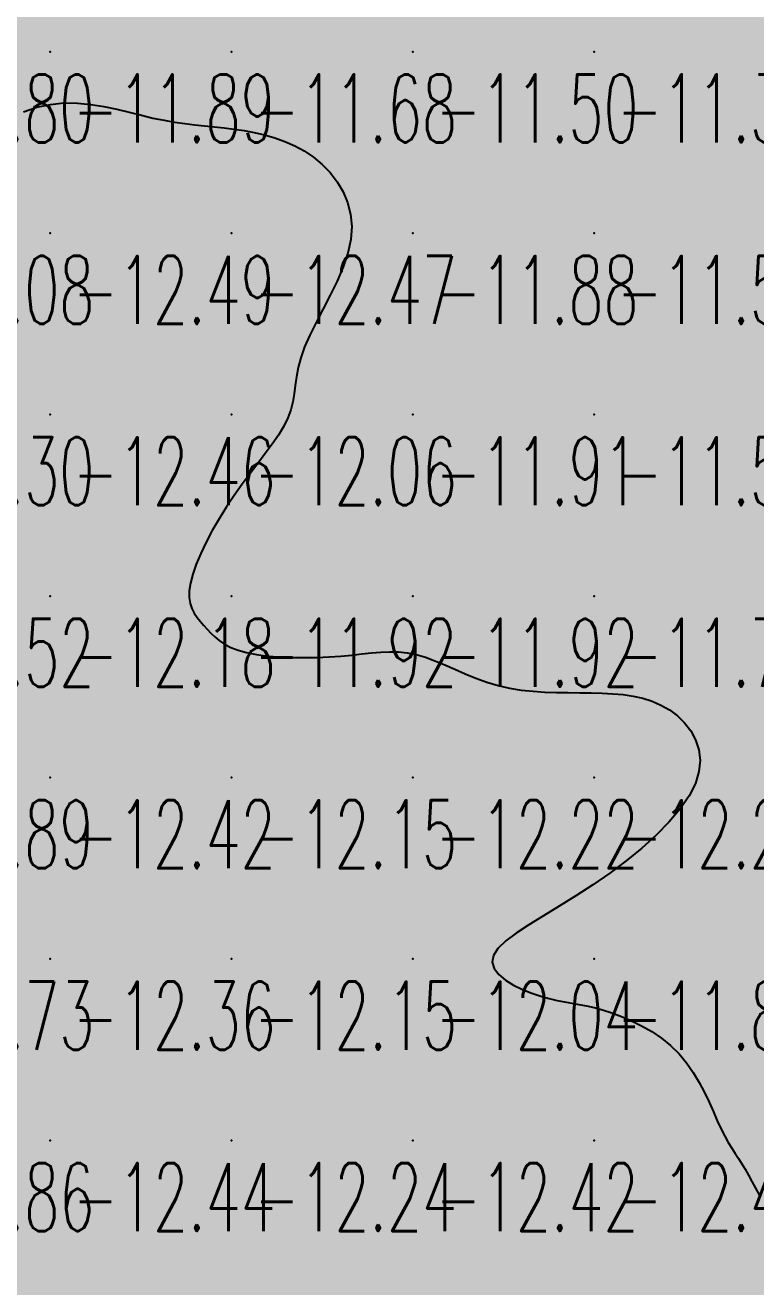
# Model space of a CAD drawing. Header units: millimetres. Extents: x 88261 to 90953, y 390274 to 392322.
# Drawn here: x 90068.9 to 90109.2, y 390419.2 to 390488.7 of the extents above; entities that cross this region are included whole.
import ezdxf
from ezdxf.enums import TextEntityAlignment as Align

# ---------------------------------------------------------------- set-up
doc = ezdxf.new("R2010")
doc.units = ezdxf.units.MM
doc.header["$LTSCALE"] = 25
for name, color, linetype in [('CN_03_00', 7, 'Continuous'), ('COTEAlt', 7, 'Continuous'), ('TN_COLORIAGE', 7, 'Continuous')]:
    doc.layers.add(name, color=color, linetype=linetype)
doc.styles.add('Simplex 1.0', font='Simplex.shx', dxfattribs={"width": 0.99, "height": 2.5})
doc.styles.get("Standard").update_dxf_attribs({"font": 'times.ttf'})

# ---------------------------------------------------------------- blocks, each defined once
blk = doc.blocks.new('COTE')
at = {"color": 0}
blk.add_point((0, 0), dxfattribs=at)
at = {"layer": 'COTEAlt'}
blk.add_attdef('ALT', text='', height=3.75, dxfattribs=at).set_placement((1.25, -1.25), align=Align.TOP_LEFT)

msp = doc.modelspace()

# ---------------------------------------------------------------- linework, layer by layer
at = {"layer": 'CN_03_00', "elevation": -12, "flags": 128}
msp.add_lwpolyline([(90068.783, 390483.93), (90069.522, 390484.174), (90070.265, 390484.339), (90071.01, 390484.414), (90071.753, 390484.408), (90072.489, 390484.338), (90073.214, 390484.22), (90073.923, 390484.07), (90074.614, 390483.903), (90075.282, 390483.736), (90075.922, 390483.584), (90076.532, 390483.459), (90077.116, 390483.361), (90077.68, 390483.282), (90078.228, 390483.217), (90078.768, 390483.16), (90079.303, 390483.105), (90079.841, 390483.046), (90080.385, 390482.977), (90080.941, 390482.894), (90081.504, 390482.789), (90082.07, 390482.659), (90082.634, 390482.497), (90083.191, 390482.298), (90083.737, 390482.058), (90084.265, 390481.77), (90084.771, 390481.429), (90085.249, 390481.032), (90085.689, 390480.579), (90086.077, 390480.075), (90086.403, 390479.523), (90086.653, 390478.925), (90086.816, 390478.285), (90086.88, 390477.605), (90086.833, 390476.89), (90086.668, 390476.144), (90086.407, 390475.376), (90086.075, 390474.599), (90085.699, 390473.823), (90085.305, 390473.061), (90084.919, 390472.324), (90084.568, 390471.623), (90084.278, 390470.97), (90084.068, 390470.373), (90083.926, 390469.826), (90083.83, 390469.32), (90083.762, 390468.844), (90083.702, 390468.39), (90083.628, 390467.947), (90083.521, 390467.507), (90083.36, 390467.059), (90083.132, 390466.596), (90082.841, 390466.115), (90082.499, 390465.615), (90082.116, 390465.094), (90081.703, 390464.553), (90081.272, 390463.988), (90080.832, 390463.401), (90080.395, 390462.788), (90079.972, 390462.152), (90079.569, 390461.502), (90079.194, 390460.85), (90078.854, 390460.206), (90078.555, 390459.583), (90078.306, 390458.991), (90078.112, 390458.444), (90077.982, 390457.952), (90077.918, 390457.523), (90077.916, 390457.152), (90077.967, 390456.829), (90078.062, 390456.547), (90078.193, 390456.295), (90078.351, 390456.065), (90078.527, 390455.848), (90078.714, 390455.635), (90078.904, 390455.419), (90079.106, 390455.202), (90079.328, 390454.988), (90079.58, 390454.782), (90079.872, 390454.588), (90080.213, 390454.41), (90080.612, 390454.252), (90081.081, 390454.119), (90081.623, 390454.014), (90082.227, 390453.935), (90082.877, 390453.882), (90083.559, 390453.852), (90084.255, 390453.844), (90084.95, 390453.855), (90085.629, 390453.883), (90086.276, 390453.928), (90086.878, 390453.985), (90087.44, 390454.047), (90087.971, 390454.105), (90088.478, 390454.15), (90088.969, 390454.173), (90089.453, 390454.166), (90089.938, 390454.118), (90090.431, 390454.021), (90090.941, 390453.87), (90091.467, 390453.675), (90092.009, 390453.448), (90092.568, 390453.203), (90093.141, 390452.952), (90093.73, 390452.71), (90094.334, 390452.489), (90094.952, 390452.302), (90095.583, 390452.16), (90096.225, 390452.058), (90096.873, 390451.99), (90097.523, 390451.948), (90098.172, 390451.926), (90098.816, 390451.916), (90099.452, 390451.911), (90100.074, 390451.904), (90100.681, 390451.889), (90101.271, 390451.858), (90101.842, 390451.805), (90102.394, 390451.722), (90102.926, 390451.604), (90103.437, 390451.443), (90103.926, 390451.232), (90104.392, 390450.965), (90104.831, 390450.636), (90105.23, 390450.249), (90105.571, 390449.807), (90105.838, 390449.313), (90106.014, 390448.772), (90106.081, 390448.189), (90106.024, 390447.566), (90105.826, 390446.908), (90105.475, 390446.22), (90104.985, 390445.511), (90104.374, 390444.789), (90103.661, 390444.063), (90102.866, 390443.344), (90102.007, 390442.641), (90101.103, 390441.961), (90100.173, 390441.316), (90099.237, 390440.712), (90098.32, 390440.149), (90097.448, 390439.622), (90096.648, 390439.128), (90095.946, 390438.666), (90095.367, 390438.23), (90094.939, 390437.819), (90094.687, 390437.428), (90094.627, 390437.056), (90094.74, 390436.705), (90094.994, 390436.376), (90095.358, 390436.074), (90095.802, 390435.801), (90096.295, 390435.56), (90096.807, 390435.353), (90097.306, 390435.183), (90097.769, 390435.051), (90098.199, 390434.95), (90098.609, 390434.869), (90099.007, 390434.799), (90099.406, 390434.73), (90099.815, 390434.652), (90100.247, 390434.557), (90100.711, 390434.433), (90101.214, 390434.272), (90101.748, 390434.073), (90102.302, 390433.834), (90102.862, 390433.554), (90103.417, 390433.233), (90103.954, 390432.869), (90104.461, 390432.461), (90104.927, 390432.009), (90105.341, 390431.513), (90105.707, 390430.985), (90106.032, 390430.438), (90106.321, 390429.884), (90106.58, 390429.337), (90106.815, 390428.81), (90107.033, 390428.315), (90107.24, 390427.866), (90107.441, 390427.471), (90107.637, 390427.123), (90107.829, 390426.81), (90108.018, 390426.518), (90108.205, 390426.237), (90108.391, 390425.953), (90108.575, 390425.655), (90108.76, 390425.331), (90108.945, 390424.974), (90109.138, 390424.601), (90109.342, 390424.236)], dxfattribs=at)
at = {"layer": 'TN_COLORIAGE', "color": 201}
for points in [[(90060.249, 390487.239, -11.794), (90070.249, 390487.239, -11.794), (90070.249, 390497.239, -11.794)], [(90060.249, 390495.768, -11.794), (90061.662, 390497.239, -11.794), (90060.249, 390487.239, -11.794), (90070.249, 390497.239, -11.794)], [(90070.249, 390487.239, -11.801), (90080.249, 390487.239, -11.801), (90080.249, 390497.239, -11.801)], [(90070.249, 390497.239, -11.801), (90070.249, 390487.239, -11.801), (90080.249, 390497.239, -11.801)], [(90080.249, 390497.239, -11.365), (90080.249, 390487.239, -11.365), (90090.249, 390497.239, -11.365)], [(90080.249, 390487.239, -11.365), (90090.249, 390487.239, -11.365), (90090.249, 390497.239, -11.365)], [(90090.249, 390497.239, -11.446), (90090.249, 390487.239, -11.446), (90100.249, 390497.239, -11.446)], [(90090.249, 390487.239, -11.446), (90100.249, 390487.239, -11.446), (90100.249, 390497.239, -11.446)], [(90100.249, 390497.239, -11), (90108.835, 390497.239, -11), (90100.249, 390487.239, -11), (90108.528, 390495.519, -11)], [(90100.249, 390487.239, -11), (90108.528, 390495.519, -11), (90110.249, 390487.239, -11), (90110.249, 390495.201, -11)], [(90064.338, 390481.329, -11.804), (90060.249, 390480.084, -11.804), (90070.249, 390487.239, -11.804), (90060.249, 390487.239, -11.804)], [(90064.338, 390481.329, -11.887), (90070.249, 390485.364, -11.887), (90070.249, 390487.239, -11.887)], [(90070.249, 390485.364, -11.676), (90076.258, 390483.249, -11.676), (90070.249, 390487.239, -11.676), (90080.249, 390487.239, -11.676)], [(90080.249, 390483.142, -11.676), (90076.258, 390483.249, -11.676), (90080.249, 390487.239, -11.676)], [(90080.249, 390483.142, -11.496), (90085.057, 390482.048, -11.496), (90080.249, 390487.239, -11.496), (90090.249, 390487.239, -11.496)], [(90088.148, 390477.239, -11.496), (90085.057, 390482.048, -11.496), (90090.249, 390477.239, -11.496), (90090.249, 390487.239, -11.496)], [(90090.249, 390487.239, -11.354), (90090.249, 390477.239, -11.354), (90100.249, 390487.239, -11.354)], [(90090.249, 390477.239, -11.354), (90100.249, 390477.239, -11.354), (90100.249, 390487.239, -11.354)], [(90100.249, 390487.239, -11.287), (90100.249, 390477.239, -11.287), (90110.249, 390487.239, -11.287)], [(90100.249, 390477.239, -11.287), (90110.249, 390477.239, -11.287), (90110.249, 390487.239, -11.287)], [(90083.345, 390470.335, -11.876), (90088.148, 390477.239, -11.876), (90090.249, 390477.239, -11.876)], [(90084.142, 390467.239, -11.876), (90083.345, 390470.335, -11.876), (90090.249, 390467.239, -11.876), (90090.249, 390477.239, -11.876)], [(90090.249, 390477.239, -11.498), (90090.249, 390467.239, -11.498), (90100.249, 390477.239, -11.498)], [(90090.249, 390467.239, -11.498), (90100.249, 390467.239, -11.498), (90100.249, 390477.239, -11.498)], [(90100.249, 390467.239, -11.878), (90110.249, 390467.239, -11.878), (90110.249, 390477.239, -11.878)], [(90100.249, 390477.239, -11.878), (90100.249, 390467.239, -11.878), (90110.249, 390477.239, -11.878)], [(90080.249, 390463.063, -11.913), (90084.142, 390467.239, -11.913), (90080.249, 390457.239, -11.913), (90090.249, 390467.239, -11.913)], [(90080.249, 390457.239, -11.913), (90090.249, 390457.239, -11.913), (90090.249, 390467.239, -11.913)], [(90090.249, 390467.239, -11.537), (90090.249, 390457.239, -11.537), (90100.249, 390467.239, -11.537)], [(90090.249, 390457.239, -11.537), (90100.249, 390457.239, -11.537), (90100.249, 390467.239, -11.537)], [(90100.249, 390457.239, -11.345), (90110.249, 390457.239, -11.345), (90110.249, 390467.239, -11.345)], [(90100.249, 390467.239, -11.345), (90100.249, 390457.239, -11.345), (90110.249, 390467.239, -11.345)], [(90080.249, 390463.063, -11.922), (90077.235, 390457.239, -11.922), (90080.249, 390457.239, -11.922)], [(90077.235, 390457.239, -11.922), (90078.7, 390455.69, -11.922), (90080.249, 390457.239, -11.922)], [(90080.249, 390453.811, -11.922), (90078.7, 390455.69, -11.922), (90080.249, 390457.239, -11.922)], [(90080.249, 390453.811, -11.921), (90086.789, 390453.78, -11.921), (90080.249, 390457.239, -11.921), (90090.249, 390457.239, -11.921)], [(90086.789, 390453.78, -11.921), (90090.249, 390454.638, -11.921), (90090.249, 390457.239, -11.921)], [(90090.249, 390454.638, -11.732), (90094.804, 390451.794, -11.732), (90090.249, 390457.239, -11.732), (90100.249, 390457.239, -11.732)], [(90094.804, 390451.794, -11.732), (90100.249, 390451.998, -11.732), (90100.249, 390457.239, -11.732)], [(90100.249, 390451.998, -11.691), (90104.647, 390451.638, -11.691), (90100.249, 390457.239, -11.691), (90110.249, 390457.239, -11.691)], [(90107.515, 390447.239, -11.691), (90104.647, 390451.638, -11.691), (90110.249, 390447.239, -11.691), (90110.249, 390457.239, -11.691)], [(90107.515, 390447.239, -11.862), (90100.249, 390440.855, -11.862), (90110.249, 390447.239, -11.862), (90100.249, 390437.239, -11.862)], [(90100.249, 390437.239, -11.909), (90110.249, 390437.239, -11.909), (90110.249, 390447.239, -11.909)], [(90092.526, 390437.239, -11.862), (90100.249, 390440.855, -11.862), (90100.249, 390437.239, -11.862)], [(90092.526, 390437.239, -11.862), (90097.765, 390434.755, -11.862), (90100.249, 390437.239, -11.862)], [(90097.765, 390434.755, -11.862), (90100.249, 390434.836, -11.862), (90100.249, 390437.239, -11.862)], [(90100.249, 390434.836, -11.607), (90105.504, 390432.494, -11.607), (90100.249, 390437.239, -11.607), (90110.249, 390437.239, -11.607)], [(90107.296, 390427.239, -11.607), (90105.504, 390432.494, -11.607), (90110.249, 390427.239, -11.607), (90110.249, 390437.239, -11.607)], [(90107.296, 390427.239, -11.818), (90108.753, 390425.744, -11.818), (90110.249, 390427.239, -11.818)], [(90110.249, 390421.771, -11.818), (90108.753, 390425.744, -11.818), (90110.249, 390427.239, -11.818)]]:
    msp.add_solid(points, dxfattribs=at)
at = {"layer": 'TN_COLORIAGE', "color": 211}
for points in [[(90070.249, 390477.239, -12), (90070.249, 390485.364, -12), (90060.249, 390477.239, -12), (90064.338, 390481.329, -12)], [(90076.258, 390483.249, -12.488), (90070.249, 390485.364, -12.488), (90070.249, 390477.239, -12.488)], [(90070.249, 390477.239, -12), (90076.258, 390483.249, -12), (90080.249, 390477.239, -12), (90080.249, 390483.142, -12)], [(90085.057, 390482.048, -12.467), (90080.249, 390483.142, -12.467), (90080.249, 390477.239, -12.467)], [(90085.057, 390482.048, -12.467), (90088.148, 390477.239, -12.467), (90080.249, 390477.239, -12.467)], [(90060.249, 390477.239, -12.488), (90060.249, 390467.239, -12.488), (90070.249, 390477.239, -12.488)], [(90060.249, 390467.239, -12.488), (90070.249, 390467.239, -12.488), (90070.249, 390477.239, -12.488)], [(90070.249, 390477.239, -12.467), (90070.249, 390467.239, -12.467), (90080.249, 390477.239, -12.467)], [(90070.249, 390467.239, -12.467), (90080.249, 390467.239, -12.467), (90080.249, 390477.239, -12.467)], [(90080.249, 390477.239, -12), (90088.148, 390477.239, -12), (90080.249, 390467.239, -12), (90083.345, 390470.335, -12)], [(90083.345, 390470.335, -12.056), (90084.142, 390467.239, -12.056), (90080.249, 390467.239, -12.056)], [(90060.249, 390467.239, -12.46), (90060.249, 390457.239, -12.46), (90070.249, 390467.239, -12.46)], [(90060.249, 390457.239, -12.46), (90070.249, 390457.239, -12.46), (90070.249, 390467.239, -12.46)], [(90070.249, 390467.239, -12.056), (90070.249, 390457.239, -12.056), (90080.249, 390467.239, -12.056)], [(90070.249, 390457.239, -12), (90077.235, 390457.239, -12), (90080.249, 390467.239, -12), (90080.249, 390463.063, -12)], [(90084.142, 390467.239, -12.056), (90080.249, 390463.063, -12.056), (90080.249, 390467.239, -12.056)], [(90060.249, 390457.239, -12.18), (90060.249, 390447.239, -12.18), (90070.249, 390457.239, -12.18)], [(90060.249, 390447.239, -12.18), (90070.249, 390447.239, -12.18), (90070.249, 390457.239, -12.18)], [(90070.249, 390447.239, -12), (90078.7, 390455.69, -12), (90070.249, 390457.239, -12), (90077.235, 390457.239, -12)], [(90070.249, 390447.239, -12), (90078.7, 390455.69, -12), (90080.249, 390447.239, -12), (90080.249, 390453.811, -12)], [(90090.249, 390447.239, -12), (90090.249, 390454.638, -12), (90080.249, 390447.239, -12), (90086.789, 390453.78, -12)], [(90094.804, 390451.794, -12.224), (90090.249, 390454.638, -12.224), (90090.249, 390447.239, -12.224)], [(90086.789, 390453.78, -12.149), (90080.249, 390453.811, -12.149), (90080.249, 390447.239, -12.149)], [(90100.249, 390447.239, -12), (90100.249, 390451.998, -12), (90090.249, 390447.239, -12), (90094.804, 390451.794, -12)], [(90104.647, 390451.638, -12.243), (90100.249, 390451.998, -12.243), (90100.249, 390447.239, -12.243)], [(90104.647, 390451.638, -12.243), (90107.515, 390447.239, -12.243), (90100.249, 390447.239, -12.243)], [(90060.249, 390437.239, -12.423), (90070.249, 390437.239, -12.423), (90070.249, 390447.239, -12.423)], [(90060.249, 390447.239, -12.423), (90060.249, 390437.239, -12.423), (90070.249, 390447.239, -12.423)], [(90070.249, 390447.239, -12.149), (90070.249, 390437.239, -12.149), (90080.249, 390447.239, -12.149)], [(90070.249, 390437.239, -12.149), (90080.249, 390437.239, -12.149), (90080.249, 390447.239, -12.149)], [(90080.249, 390447.239, -12.224), (90080.249, 390437.239, -12.224), (90090.249, 390447.239, -12.224)], [(90080.249, 390437.239, -12.224), (90090.249, 390437.239, -12.224), (90090.249, 390447.239, -12.224)], [(90090.249, 390447.239, -12.243), (90090.249, 390437.239, -12.243), (90100.249, 390447.239, -12.243)], [(90100.249, 390447.239, -12), (90100.249, 390440.855, -12), (90090.249, 390437.239, -12), (90092.526, 390437.239, -12)], [(90100.249, 390440.855, -12.243), (90107.515, 390447.239, -12.243), (90100.249, 390447.239, -12.243)], [(90060.249, 390427.239, -12.365), (90070.249, 390427.239, -12.365), (90070.249, 390437.239, -12.365)], [(90060.249, 390437.239, -12.365), (90060.249, 390427.239, -12.365), (90070.249, 390437.239, -12.365)], [(90070.249, 390437.239, -12.152), (90070.249, 390427.239, -12.152), (90080.249, 390437.239, -12.152)], [(90070.249, 390427.239, -12.152), (90080.249, 390427.239, -12.152), (90080.249, 390437.239, -12.152)], [(90080.249, 390437.239, -12.041), (90080.249, 390427.239, -12.041), (90090.249, 390437.239, -12.041)], [(90080.249, 390427.239, -12.041), (90090.249, 390427.239, -12.041), (90090.249, 390437.239, -12.041)], [(90090.249, 390427.239, -12), (90097.765, 390434.755, -12), (90090.249, 390437.239, -12), (90092.526, 390437.239, -12)], [(90100.249, 390427.239, -12), (90100.249, 390434.836, -12), (90090.249, 390427.239, -12), (90097.765, 390434.755, -12)], [(90105.504, 390432.494, -12.435), (90100.249, 390434.836, -12.435), (90100.249, 390427.239, -12.435)], [(90105.504, 390432.494, -12.435), (90107.296, 390427.239, -12.435), (90100.249, 390427.239, -12.435)], [(90060.249, 390424.591, -12.442), (90064.353, 390421.344, -12.442), (90060.249, 390427.239, -12.442), (90070.249, 390427.239, -12.442)], [(90067.98, 390417.239, -12.442), (90064.353, 390421.344, -12.442), (90070.249, 390417.239, -12.442), (90070.249, 390427.239, -12.442)], [(90070.249, 390417.239, -12.241), (90080.249, 390417.239, -12.241), (90080.249, 390427.239, -12.241)], [(90070.249, 390427.239, -12.241), (90070.249, 390417.239, -12.241), (90080.249, 390427.239, -12.241)], [(90089.311, 390417.239, -12.416), (90090.249, 390417.932, -12.416), (90080.249, 390417.239, -12.416), (90090.249, 390427.239, -12.416)], [(90080.249, 390427.239, -12.416), (90080.249, 390417.239, -12.416), (90090.249, 390427.239, -12.416)], [(90090.963, 390417.954, -12.416), (90090.249, 390417.932, -12.416), (90100.249, 390427.239, -12.416), (90090.249, 390427.239, -12.416)], [(90100.249, 390417.841, -12.435), (90090.963, 390417.954, -12.435), (90100.249, 390427.239, -12.435)], [(90100.249, 390417.841, -12), (90100.546, 390417.536, -12), (90100.249, 390427.239, -12), (90108.753, 390425.744, -12)], [(90108.753, 390425.744, -12.435), (90107.296, 390427.239, -12.435), (90100.249, 390427.239, -12.435)], [(90100.658, 390417.239, -12), (90100.546, 390417.536, -12), (90110.249, 390417.239, -12), (90108.753, 390425.744, -12)], [(90108.753, 390425.744, -12.151), (90110.249, 390421.771, -12.151), (90110.249, 390417.239, -12.151)]]:
    msp.add_solid(points, dxfattribs=at)

# ---------------------------------------------------------------- block references
at = {"layer": 'COTEAlt'}
ref = msp.add_blockref('COTE', (90060.249, 390487.239), dxfattribs=at)
ref.add_attrib('ALT', '-11.80', dxfattribs={"height": 3.75, "style": 'Simplex 1.0', "width": 0.6}).set_placement((90061.499, 390485.989), align=Align.TOP_LEFT)
ref = msp.add_blockref('COTE', (90070.249, 390487.239), dxfattribs=at)
ref.add_attrib('ALT', '-11.89', dxfattribs={"height": 3.75, "style": 'Simplex 1.0', "width": 0.6}).set_placement((90071.499, 390485.989), align=Align.TOP_LEFT)
ref = msp.add_blockref('COTE', (90080.249, 390487.239), dxfattribs=at)
ref.add_attrib('ALT', '-11.68', dxfattribs={"height": 3.75, "style": 'Simplex 1.0', "width": 0.6}).set_placement((90081.499, 390485.989), align=Align.TOP_LEFT)
ref = msp.add_blockref('COTE', (90090.249, 390487.239), dxfattribs=at)
ref.add_attrib('ALT', '-11.50', dxfattribs={"height": 3.75, "style": 'Simplex 1.0', "width": 0.6}).set_placement((90091.499, 390485.989), align=Align.TOP_LEFT)
ref = msp.add_blockref('COTE', (90100.249, 390487.239), dxfattribs=at)
ref.add_attrib('ALT', '-11.35', dxfattribs={"height": 3.75, "style": 'Simplex 1.0', "width": 0.6}).set_placement((90101.499, 390485.989), align=Align.TOP_LEFT)
ref = msp.add_blockref('COTE', (90060.249, 390477.239), dxfattribs=at)
ref.add_attrib('ALT', '-12.08', dxfattribs={"height": 3.75, "style": 'Simplex 1.0', "width": 0.6}).set_placement((90061.499, 390475.989), align=Align.TOP_LEFT)
ref = msp.add_blockref('COTE', (90070.249, 390477.239), dxfattribs=at)
ref.add_attrib('ALT', '-12.49', dxfattribs={"height": 3.75, "style": 'Simplex 1.0', "width": 0.6}).set_placement((90071.499, 390475.989), align=Align.TOP_LEFT)
ref = msp.add_blockref('COTE', (90080.249, 390477.239), dxfattribs=at)
ref.add_attrib('ALT', '-12.47', dxfattribs={"height": 3.75, "style": 'Simplex 1.0', "width": 0.6}).set_placement((90081.499, 390475.989), align=Align.TOP_LEFT)
ref = msp.add_blockref('COTE', (90090.249, 390477.239), dxfattribs=at)
ref.add_attrib('ALT', '-11.88', dxfattribs={"height": 3.75, "style": 'Simplex 1.0', "width": 0.6}).set_placement((90091.499, 390475.989), align=Align.TOP_LEFT)
ref = msp.add_blockref('COTE', (90100.249, 390477.239), dxfattribs=at)
ref.add_attrib('ALT', '-11.50', dxfattribs={"height": 3.75, "style": 'Simplex 1.0', "width": 0.6}).set_placement((90101.499, 390475.989), align=Align.TOP_LEFT)
ref = msp.add_blockref('COTE', (90060.249, 390467.239), dxfattribs=at)
ref.add_attrib('ALT', '-12.30', dxfattribs={"height": 3.75, "style": 'Simplex 1.0', "width": 0.6}).set_placement((90061.499, 390465.989), align=Align.TOP_LEFT)
ref = msp.add_blockref('COTE', (90070.249, 390467.239), dxfattribs=at)
ref.add_attrib('ALT', '-12.46', dxfattribs={"height": 3.75, "style": 'Simplex 1.0', "width": 0.6}).set_placement((90071.499, 390465.989), align=Align.TOP_LEFT)
ref = msp.add_blockref('COTE', (90080.249, 390467.239), dxfattribs=at)
ref.add_attrib('ALT', '-12.06', dxfattribs={"height": 3.75, "style": 'Simplex 1.0', "width": 0.6}).set_placement((90081.499, 390465.989), align=Align.TOP_LEFT)
ref = msp.add_blockref('COTE', (90090.249, 390467.239), dxfattribs=at)
ref.add_attrib('ALT', '-11.91', dxfattribs={"height": 3.75, "style": 'Simplex 1.0', "width": 0.6}).set_placement((90091.499, 390465.989), align=Align.TOP_LEFT)
ref = msp.add_blockref('COTE', (90100.249, 390467.239), dxfattribs=at)
ref.add_attrib('ALT', '-11.54', dxfattribs={"height": 3.75, "style": 'Simplex 1.0', "width": 0.6}).set_placement((90101.499, 390465.989), align=Align.TOP_LEFT)
ref = msp.add_blockref('COTE', (90060.249, 390457.239), dxfattribs=at)
ref.add_attrib('ALT', '-12.52', dxfattribs={"height": 3.75, "style": 'Simplex 1.0', "width": 0.6}).set_placement((90061.499, 390455.989), align=Align.TOP_LEFT)
ref = msp.add_blockref('COTE', (90070.249, 390457.239), dxfattribs=at)
ref.add_attrib('ALT', '-12.18', dxfattribs={"height": 3.75, "style": 'Simplex 1.0', "width": 0.6}).set_placement((90071.499, 390455.989), align=Align.TOP_LEFT)
ref = msp.add_blockref('COTE', (90080.249, 390457.239), dxfattribs=at)
ref.add_attrib('ALT', '-11.92', dxfattribs={"height": 3.75, "style": 'Simplex 1.0', "width": 0.6}).set_placement((90081.499, 390455.989), align=Align.TOP_LEFT)
ref = msp.add_blockref('COTE', (90090.249, 390457.239), dxfattribs=at)
ref.add_attrib('ALT', '-11.92', dxfattribs={"height": 3.75, "style": 'Simplex 1.0', "width": 0.6}).set_placement((90091.499, 390455.989), align=Align.TOP_LEFT)
ref = msp.add_blockref('COTE', (90100.249, 390457.239), dxfattribs=at)
ref.add_attrib('ALT', '-11.73', dxfattribs={"height": 3.75, "style": 'Simplex 1.0', "width": 0.6}).set_placement((90101.499, 390455.989), align=Align.TOP_LEFT)
ref = msp.add_blockref('COTE', (90060.249, 390447.239), dxfattribs=at)
ref.add_attrib('ALT', '-12.89', dxfattribs={"height": 3.75, "style": 'Simplex 1.0', "width": 0.6}).set_placement((90061.499, 390445.989), align=Align.TOP_LEFT)
ref = msp.add_blockref('COTE', (90070.249, 390447.239), dxfattribs=at)
ref.add_attrib('ALT', '-12.42', dxfattribs={"height": 3.75, "style": 'Simplex 1.0', "width": 0.6}).set_placement((90071.499, 390445.989), align=Align.TOP_LEFT)
ref = msp.add_blockref('COTE', (90080.249, 390447.239), dxfattribs=at)
ref.add_attrib('ALT', '-12.15', dxfattribs={"height": 3.75, "style": 'Simplex 1.0', "width": 0.6}).set_placement((90081.499, 390445.989), align=Align.TOP_LEFT)
ref = msp.add_blockref('COTE', (90090.249, 390447.239), dxfattribs=at)
ref.add_attrib('ALT', '-12.22', dxfattribs={"height": 3.75, "style": 'Simplex 1.0', "width": 0.6}).set_placement((90091.499, 390445.989), align=Align.TOP_LEFT)
ref = msp.add_blockref('COTE', (90100.249, 390447.239), dxfattribs=at)
ref.add_attrib('ALT', '-12.24', dxfattribs={"height": 3.75, "style": 'Simplex 1.0', "width": 0.6}).set_placement((90101.499, 390445.989), align=Align.TOP_LEFT)
ref = msp.add_blockref('COTE', (90060.249, 390437.239), dxfattribs=at)
ref.add_attrib('ALT', '-12.73', dxfattribs={"height": 3.75, "style": 'Simplex 1.0', "width": 0.6}).set_placement((90061.499, 390435.989), align=Align.TOP_LEFT)
ref = msp.add_blockref('COTE', (90070.249, 390437.239), dxfattribs=at)
ref.add_attrib('ALT', '-12.36', dxfattribs={"height": 3.75, "style": 'Simplex 1.0', "width": 0.6}).set_placement((90071.499, 390435.989), align=Align.TOP_LEFT)
ref = msp.add_blockref('COTE', (90080.249, 390437.239), dxfattribs=at)
ref.add_attrib('ALT', '-12.15', dxfattribs={"height": 3.75, "style": 'Simplex 1.0', "width": 0.6}).set_placement((90081.499, 390435.989), align=Align.TOP_LEFT)
ref = msp.add_blockref('COTE', (90090.249, 390437.239), dxfattribs=at)
ref.add_attrib('ALT', '-12.04', dxfattribs={"height": 3.75, "style": 'Simplex 1.0', "width": 0.6}).set_placement((90091.499, 390435.989), align=Align.TOP_LEFT)
ref = msp.add_blockref('COTE', (90100.249, 390437.239), dxfattribs=at)
ref.add_attrib('ALT', '-11.86', dxfattribs={"height": 3.75, "style": 'Simplex 1.0', "width": 0.6}).set_placement((90101.499, 390435.989), align=Align.TOP_LEFT)
ref = msp.add_blockref('COTE', (90060.249, 390427.239), dxfattribs=at)
ref.add_attrib('ALT', '-12.86', dxfattribs={"height": 3.75, "style": 'Simplex 1.0', "width": 0.6}).set_placement((90061.499, 390425.989), align=Align.TOP_LEFT)
ref = msp.add_blockref('COTE', (90070.249, 390427.239), dxfattribs=at)
ref.add_attrib('ALT', '-12.44', dxfattribs={"height": 3.75, "style": 'Simplex 1.0', "width": 0.6}).set_placement((90071.499, 390425.989), align=Align.TOP_LEFT)
ref = msp.add_blockref('COTE', (90080.249, 390427.239), dxfattribs=at)
ref.add_attrib('ALT', '-12.24', dxfattribs={"height": 3.75, "style": 'Simplex 1.0', "width": 0.6}).set_placement((90081.499, 390425.989), align=Align.TOP_LEFT)
ref = msp.add_blockref('COTE', (90090.249, 390427.239), dxfattribs=at)
ref.add_attrib('ALT', '-12.42', dxfattribs={"height": 3.75, "style": 'Simplex 1.0', "width": 0.6}).set_placement((90091.499, 390425.989), align=Align.TOP_LEFT)
ref = msp.add_blockref('COTE', (90100.249, 390427.239), dxfattribs=at)
ref.add_attrib('ALT', '-12.43', dxfattribs={"height": 3.75, "style": 'Simplex 1.0', "width": 0.6}).set_placement((90101.499, 390425.989), align=Align.TOP_LEFT)

doc.saveas('drawing.dxf')
